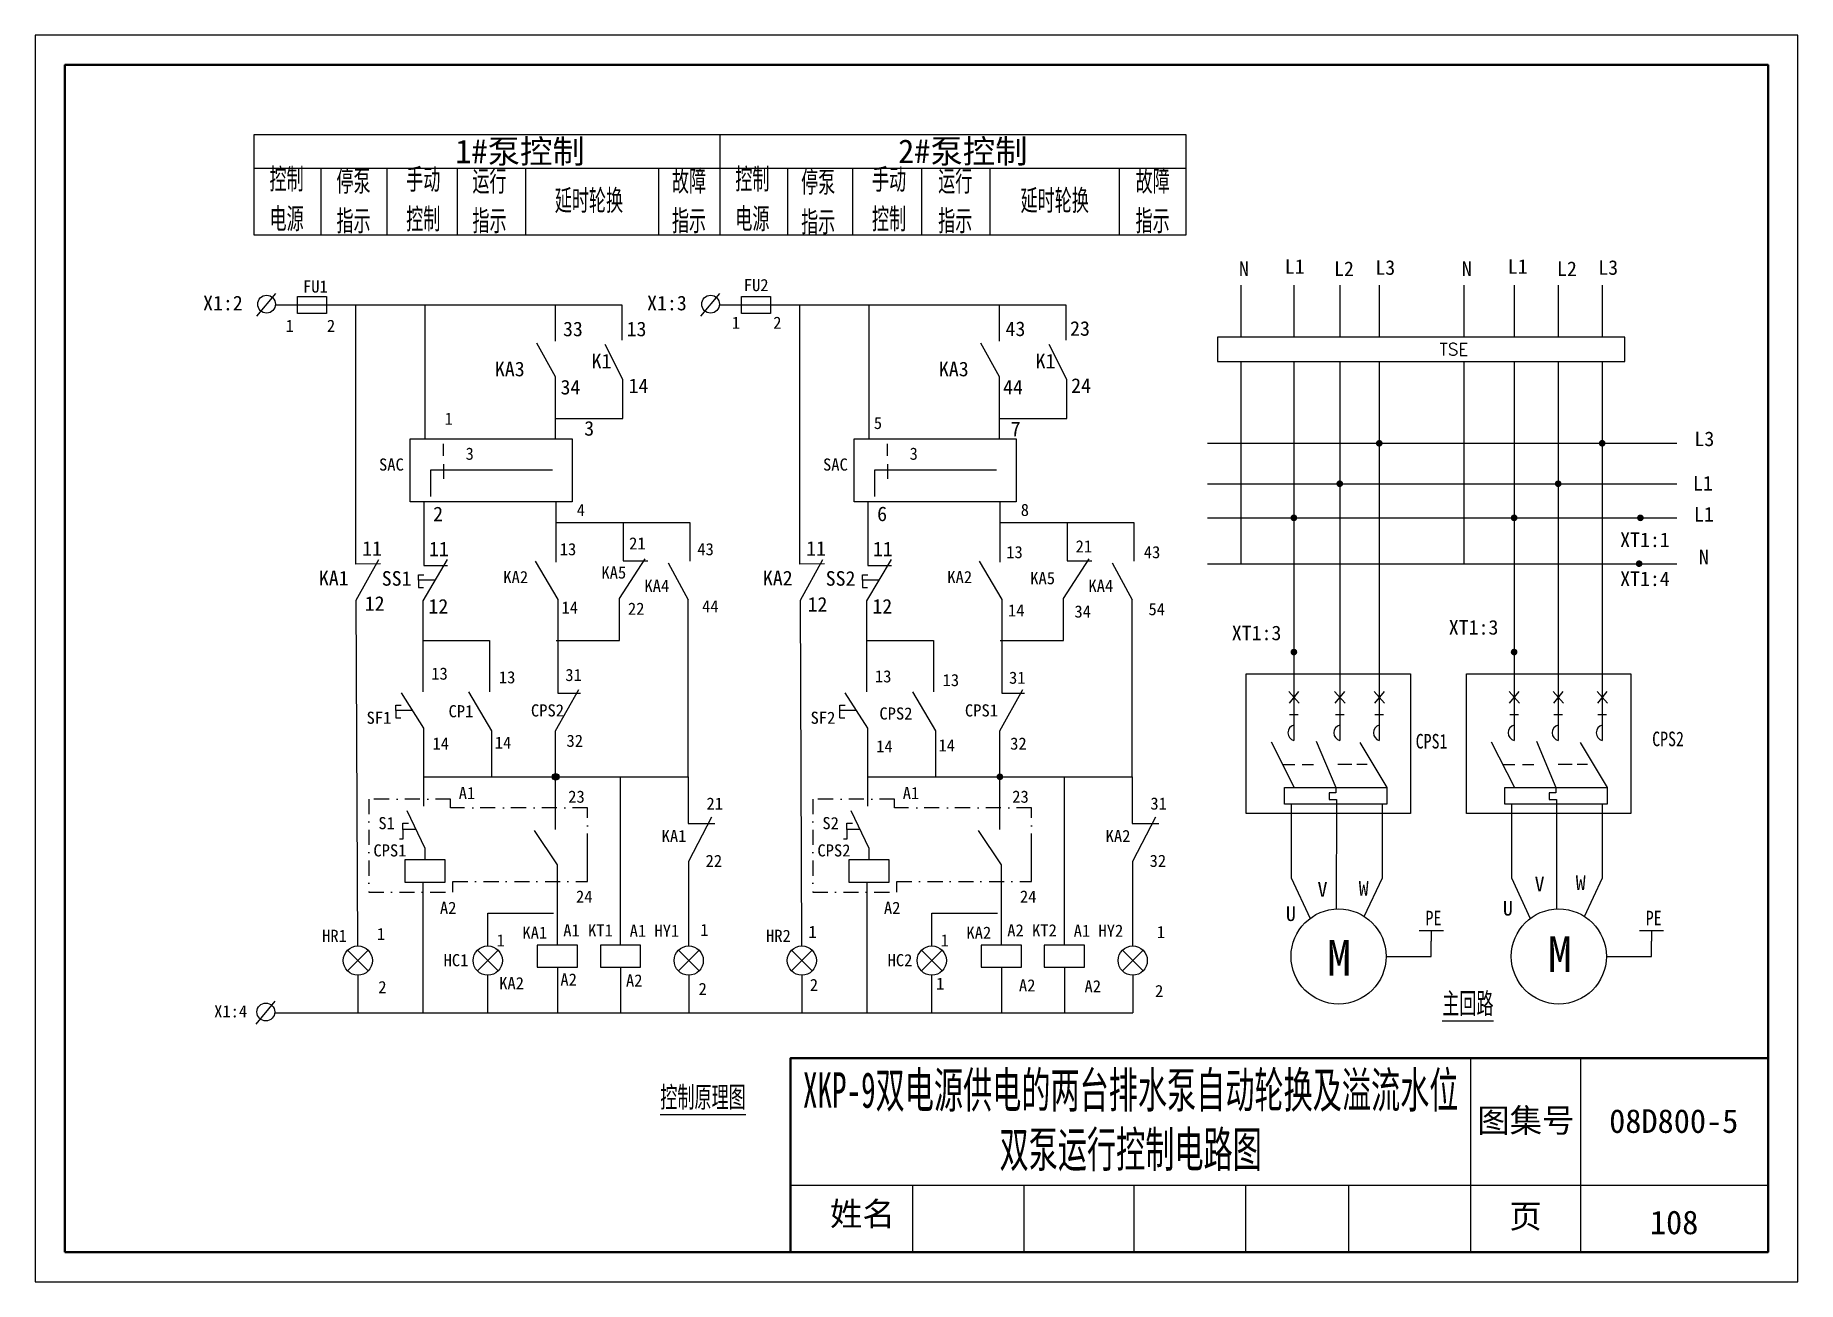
# Model space of a CAD drawing. Header units: millimetres. Extents: x 1032 to 1329, y 416 to 626.
import ezdxf

# ---------------------------------------------------------------- set-up
doc = ezdxf.new("R2010")
doc.units = ezdxf.units.MM
doc.header["$LTSCALE"] = 0.2
doc.linetypes.add('DASHDOT', pattern=[25.4, 12.7, -6.35, 0, -6.35])
doc.layers.add('虚线', color=7, linetype='DASHDOT')
doc.styles.get("Standard").update_dxf_attribs({"font": 'txt', "bigfont": 'gbcbig.shx'})
doc.styles.add('注释文字', font='', dxfattribs={"height": 10})
doc.styles.get('注释文字').set_extended_font_data('SimSun')

msp = doc.modelspace()

# ---------------------------------------------------------------- hatches: boundary and pattern name
for points in [[(1258.01, 557.63, 0.414214), (1257.44, 557.06), (1258.01, 557.06)], [(1258.01, 557.06), (1257.44, 557.06, 0.414214), (1258.01, 556.5)], [(1258.01, 557.63), (1258.01, 557.06), (1258.58, 557.06, 0.414214)], [(1258.58, 557.06), (1258.01, 557.06), (1258.01, 556.5, 0.414214)], [(1295.57, 557.63, 0.414214), (1295.01, 557.06), (1295.57, 557.06)], [(1295.57, 557.06), (1295.01, 557.06, 0.414214), (1295.57, 556.5)], [(1295.57, 557.63), (1295.57, 557.06), (1296.14, 557.06, 0.414214)], [(1296.14, 557.06), (1295.57, 557.06), (1295.57, 556.5, 0.414214)], [(1251.34, 550.82, 0.414214), (1250.78, 550.25), (1251.34, 550.25)], [(1251.34, 550.25), (1250.78, 550.25, 0.414214), (1251.34, 549.69)], [(1251.34, 550.82), (1251.34, 550.25), (1251.91, 550.25, 0.414214)], [(1251.91, 550.25), (1251.34, 550.25), (1251.34, 549.69, 0.414214)], [(1288.15, 550.82, 0.414214), (1287.59, 550.25), (1288.15, 550.25)], [(1288.15, 550.25), (1287.59, 550.25, 0.414214), (1288.15, 549.69)], [(1288.15, 550.82), (1288.15, 550.25), (1288.72, 550.25, 0.414214)], [(1288.72, 550.25), (1288.15, 550.25), (1288.15, 549.69, 0.414214)], [(1243.62, 545.07, 0.414214), (1243.05, 544.5), (1243.62, 544.5)], [(1243.62, 544.5), (1243.05, 544.5, 0.414214), (1243.62, 543.94)], [(1243.62, 545.07), (1243.62, 544.5), (1244.19, 544.5, 0.414214)], [(1244.19, 544.5), (1243.62, 544.5), (1243.62, 543.94, 0.414214)], [(1280.73, 545.07, 0.414214), (1280.16, 544.5), (1280.73, 544.5)], [(1280.73, 544.5), (1280.16, 544.5, 0.414214), (1280.73, 543.94)], [(1280.73, 545.07), (1280.73, 544.5), (1281.3, 544.5, 0.414214)], [(1281.3, 544.5), (1280.73, 544.5), (1280.73, 543.94, 0.414214)], [(1302.01, 545.07, 0.414214), (1301.44, 544.5), (1302.01, 544.5)], [(1302.01, 544.5), (1301.44, 544.5, 0.414214), (1302.01, 543.94)], [(1302.01, 545.07), (1302.01, 544.5), (1302.57, 544.5, 0.414214)], [(1302.57, 544.5), (1302.01, 544.5), (1302.01, 543.94, 0.414214)], [(1301.79, 537.35, 0.414214), (1301.23, 536.78), (1301.79, 536.78)], [(1301.79, 536.78), (1301.23, 536.78, 0.414214), (1301.79, 536.22)], [(1301.79, 537.35), (1301.79, 536.78), (1302.36, 536.78, 0.414214)], [(1302.36, 536.78), (1301.79, 536.78), (1301.79, 536.22, 0.414214)], [(1243.62, 522.46, 0.414214), (1243.05, 521.9), (1243.62, 521.9)], [(1243.62, 521.9), (1243.05, 521.9, 0.414214), (1243.62, 521.33)], [(1243.62, 522.46), (1243.62, 521.9), (1244.19, 521.9, 0.414214)], [(1244.19, 521.9), (1243.62, 521.9), (1243.62, 521.33, 0.414214)], [(1280.73, 522.46, 0.414214), (1280.16, 521.9), (1280.73, 521.9)], [(1280.73, 521.9), (1280.16, 521.9, 0.414214), (1280.73, 521.33)], [(1280.73, 522.46), (1280.73, 521.9), (1281.3, 521.9, 0.414214)], [(1281.3, 521.9), (1280.73, 521.9), (1280.73, 521.33, 0.414214)], [(1119.22, 501.45, 0.414214), (1118.66, 500.88), (1119.22, 500.88)], [(1119.22, 500.88), (1118.66, 500.88, 0.414214), (1119.22, 500.31)], [(1119.22, 501.45), (1119.22, 500.88), (1119.79, 500.88, 0.414214)], [(1119.79, 500.88), (1119.22, 500.88), (1119.22, 500.31, 0.414214)], [(1194.08, 501.45, 0.414214), (1193.52, 500.88), (1194.08, 500.88)], [(1194.08, 500.88), (1193.52, 500.88, 0.414214), (1194.08, 500.31)], [(1194.08, 501.45), (1194.08, 500.88), (1194.65, 500.88, 0.414214)], [(1194.65, 500.88), (1194.08, 500.88), (1194.08, 500.31, 0.414214)]]:
    msp.add_hatch(color=256).paths.add_polyline_path(points)

# ---------------------------------------------------------------- linework, layer by layer
for p, q in [((1146.91, 609.1), (1146.91, 592.14)), ((1068.42, 603.42), (1225.4, 603.42)), ((1079.65, 603.42), (1079.65, 592.14)), ((1090.79, 603.42), (1090.79, 592.14)), ((1102.64, 603.42), (1102.64, 592.14)), ((1114.14, 603.42), (1114.14, 592.14)), ((1136.53, 603.42), (1136.53, 592.14)), ((1158.32, 592.14), (1158.32, 603.42)), ((1169.24, 603.42), (1169.24, 592.14)), ((1180.89, 603.42), (1180.89, 592.14)), ((1192.38, 603.42), (1192.38, 597.96)), ((1192.38, 603.42), (1192.38, 592.14)), ((1214.25, 592.14), (1214.25, 603.42)), ((1072.01, 582.32), (1068.82, 578.46)), ((1146.83, 582.32), (1143.64, 578.46)), ((1234.68, 583.7), (1234.68, 574.92)), ((1243.62, 583.7), (1243.62, 574.92)), ((1251.34, 583.7), (1251.34, 574.92)), ((1258.01, 583.7), (1258.01, 574.92)), ((1272.25, 583.7), (1272.25, 574.92)), ((1280.73, 583.7), (1280.73, 574.92)), ((1288.15, 583.7), (1288.15, 574.92)), ((1295.57, 583.7), (1295.57, 574.92)), ((1072, 580.38), (1130.36, 580.38)), ((1085.55, 536.72), (1085.55, 580.38)), ((1097.21, 557.81), (1097.21, 580.38)), ((1119.16, 580.38), (1119.16, 574.26)), ((1130.36, 580.38), (1130.36, 574.44)), ((1146.82, 580.38), (1205.18, 580.38)), ((1160.37, 536.72), (1160.37, 580.38)), ((1172.03, 557.81), (1172.03, 580.38)), ((1193.98, 580.38), (1193.98, 574.26)), ((1205.18, 580.38), (1205.18, 574.44)), ((1115.98, 573.98), (1119.16, 568.34)), ((1130.54, 567.8), (1127.54, 573.71)), ((1190.8, 573.98), (1193.98, 568.34)), ((1205.36, 567.8), (1202.36, 573.71)), ((1234.68, 574.92), (1230.74, 574.92)), ((1230.74, 574.92), (1230.74, 570.83)), ((1299.36, 574.92), (1230.74, 574.92)), ((1299.36, 570.83), (1299.36, 574.92)), ((1230.74, 570.83), (1299.36, 570.83)), ((1234.68, 570.83), (1234.68, 536.78)), ((1243.62, 570.83), (1243.62, 536.78)), ((1251.34, 570.83), (1251.34, 536.78)), ((1258.01, 570.83), (1258.01, 536.78)), ((1272.25, 570.83), (1272.25, 536.78)), ((1280.73, 570.83), (1280.73, 536.78)), ((1288.15, 570.83), (1288.15, 536.78)), ((1295.57, 570.83), (1295.57, 536.78)), ((1119.16, 568.34), (1119.16, 557.81)), ((1130.54, 561.25), (1130.54, 567.8)), ((1193.98, 568.34), (1193.98, 557.81)), ((1205.36, 561.25), (1205.36, 567.8)), ((1119.16, 561.25), (1130.54, 561.25)), ((1193.98, 561.25), (1205.36, 561.25)), ((1100.26, 556.99), (1100.26, 554.95)), ((1175.08, 556.99), (1175.08, 554.95)), ((1229.08, 557.06), (1308.15, 557.06)), ((1098.19, 548.1), (1098.19, 552.57)), ((1098.19, 552.57), (1118.67, 552.57)), ((1100.33, 553.57), (1100.33, 551.07)), ((1173.01, 548.1), (1173.01, 552.57)), ((1173.01, 552.57), (1193.49, 552.57)), ((1175.15, 553.57), (1175.15, 551.07)), ((1229.08, 550.25), (1308.15, 550.25)), ((1097.03, 547.19), (1097.03, 536.49)), ((1119.32, 537.04), (1119.32, 547.19)), ((1171.85, 547.19), (1171.85, 536.49)), ((1194.14, 537.04), (1194.14, 547.19)), ((1119.32, 543.71), (1141.85, 543.71)), ((1130.59, 543.71), (1130.59, 537.25)), ((1141.85, 543.71), (1141.85, 537.19)), ((1194.14, 543.71), (1216.67, 543.71)), ((1205.4, 543.71), (1205.4, 537.25)), ((1216.67, 543.71), (1216.67, 537.19)), ((1229.08, 544.5), (1308.15, 544.5)), ((1129.99, 530.89), (1134.28, 537.62)), ((1204.81, 530.89), (1209.1, 537.62)), ((1089.72, 536.77), (1085.55, 536.72)), ((1085.63, 530.61), (1089.43, 537.5)), ((1096.11, 534), (1096.11, 534.89)), ((1096.11, 534.89), (1097.01, 534.89)), ((1100.95, 537.5), (1096.81, 530.5)), ((1097.03, 536.49), (1100.99, 536.49)), ((1119.63, 530.76), (1115.8, 537.19)), ((1130.59, 537.25), (1134.74, 537.25)), ((1138.16, 536.93), (1141.57, 530.72)), ((1164.53, 536.77), (1160.37, 536.72)), ((1160.45, 530.61), (1164.25, 537.5)), ((1170.93, 534), (1170.93, 534.89)), ((1170.93, 534.89), (1171.83, 534.89)), ((1175.76, 537.5), (1171.62, 530.5)), ((1171.85, 536.49), (1175.81, 536.49)), ((1194.45, 530.76), (1190.62, 537.19)), ((1205.4, 537.25), (1209.56, 537.25)), ((1212.98, 536.93), (1216.39, 530.72)), ((1229.08, 536.78), (1308.15, 536.78)), ((1243.62, 536.78), (1243.62, 507.01)), ((1251.34, 536.78), (1251.34, 507.01)), ((1258.01, 536.78), (1258.01, 507.01)), ((1280.73, 536.78), (1280.73, 507.01)), ((1288.15, 536.78), (1288.15, 507.01)), ((1295.57, 536.78), (1295.57, 507.01)), ((1098.88, 534), (1096.11, 534)), ((1096.11, 534), (1096.11, 532.78)), ((1096.11, 532.78), (1096.97, 532.78)), ((1173.69, 534), (1170.93, 534)), ((1170.93, 534), (1170.93, 532.78)), ((1170.93, 532.78), (1171.79, 532.78)), ((1085.89, 472.38), (1085.63, 530.61)), ((1096.81, 530.5), (1096.81, 515.19)), ((1119.63, 514.93), (1119.63, 530.76)), ((1129.99, 523.85), (1129.99, 530.89)), ((1141.57, 500.88), (1141.57, 530.72)), ((1160.71, 472.38), (1160.45, 530.61)), ((1171.62, 530.5), (1171.62, 515.19)), ((1194.45, 514.93), (1194.45, 530.76)), ((1204.81, 523.85), (1204.81, 530.89)), ((1216.39, 500.88), (1216.39, 530.72)), ((1096.81, 523.85), (1108.05, 523.85)), ((1108.05, 523.85), (1108.05, 515.2)), ((1119.3, 523.85), (1129.99, 523.85)), ((1171.62, 523.85), (1182.87, 523.85)), ((1182.87, 523.85), (1182.87, 515.2)), ((1194.12, 523.85), (1204.81, 523.85)), ((1093.16, 515.03), (1096.96, 509.05)), ((1108.46, 508.64), (1104.57, 515.2)), ((1119.22, 508.64), (1123.11, 515.6)), ((1123.4, 514.93), (1119.63, 514.93)), ((1167.97, 515.03), (1171.78, 509.05)), ((1183.27, 508.64), (1179.39, 515.2)), ((1194.04, 508.64), (1197.93, 515.6)), ((1198.22, 514.93), (1194.45, 514.93)), ((1242.76, 515.27), (1244.51, 513.26)), ((1244.42, 515.27), (1242.82, 513.26)), ((1250.48, 515.27), (1252.24, 513.26)), ((1252.15, 515.27), (1250.54, 513.26)), ((1257.15, 515.27), (1258.9, 513.26)), ((1258.81, 515.27), (1257.2, 513.26)), ((1279.87, 515.27), (1281.62, 513.26)), ((1281.53, 515.27), (1279.92, 513.26)), ((1287.29, 515.27), (1289.04, 513.26)), ((1288.95, 515.27), (1287.35, 513.26)), ((1294.71, 515.27), (1296.46, 513.26)), ((1296.38, 515.27), (1294.77, 513.26)), ((1092.3, 512.04), (1092.3, 512.93)), ((1092.3, 512.93), (1093.2, 512.93)), ((1095.06, 512.04), (1092.3, 512.04)), ((1092.3, 512.04), (1092.3, 510.82)), ((1167.12, 512.93), (1168.02, 512.93)), ((1167.12, 510.82), (1167.12, 512.93)), ((1169.88, 512.04), (1167.12, 512.04)), ((1242.89, 511.39), (1244.35, 511.39)), ((1250.62, 511.39), (1252.07, 511.39)), ((1257.28, 511.39), (1258.74, 511.39)), ((1280, 511.39), (1281.46, 511.39)), ((1287.42, 511.39), (1288.88, 511.39)), ((1294.85, 511.39), (1296.3, 511.39)), ((1092.3, 510.82), (1093.15, 510.82)), ((1096.96, 509.05), (1096.96, 495.95)), ((1108.46, 500.88), (1108.46, 508.64)), ((1119.22, 491.98), (1119.22, 508.64)), ((1167.12, 510.82), (1167.97, 510.82)), ((1171.78, 509.05), (1171.78, 495.95)), ((1183.27, 500.88), (1183.27, 508.64)), ((1194.04, 491.98), (1194.04, 508.64)), ((1239.77, 506.79), (1243.68, 499.1)), ((1247.37, 506.91), (1250.67, 499.1)), ((1254.74, 506.68), (1259.28, 499.1)), ((1276.88, 506.79), (1280.79, 499.1)), ((1284.48, 506.91), (1287.78, 499.1)), ((1291.85, 506.68), (1296.39, 499.1)), ((1241.72, 502.95), (1243.76, 502.95)), ((1245.01, 502.95), (1246.94, 502.95)), ((1251.05, 503), (1253.41, 503)), ((1254.25, 503), (1255.99, 503)), ((1278.83, 502.95), (1280.87, 502.95)), ((1282.12, 502.95), (1284.05, 502.95)), ((1288.16, 503), (1290.52, 503)), ((1291.36, 503), (1293.1, 503)), ((1096.96, 500.88), (1141.57, 500.88)), ((1130.14, 472.52), (1130.14, 500.88)), ((1141.57, 500.88), (1141.57, 493.03)), ((1171.78, 500.88), (1216.39, 500.88)), ((1204.96, 472.52), (1204.96, 500.88)), ((1216.39, 500.88), (1216.39, 493.03)), ((1250.67, 499.1), (1250.67, 498.18)), ((1287.78, 499.1), (1287.78, 498.18)), ((1243.17, 496.25), (1243.17, 483.84)), ((1250.67, 498.18), (1249.54, 498.18)), ((1249.54, 498.18), (1249.54, 497.03)), ((1249.54, 497.03), (1250.79, 497.03)), ((1250.79, 497.03), (1250.77, 478.61)), ((1258.54, 483.83), (1258.54, 496.25)), ((1280.28, 496.25), (1280.28, 483.84)), ((1287.78, 498.18), (1286.65, 498.18)), ((1286.65, 498.18), (1286.65, 497.03)), ((1286.65, 497.03), (1287.9, 497.03)), ((1287.9, 497.03), (1287.9, 478.61)), ((1295.65, 483.83), (1295.65, 496.25)), ((1093.45, 491.99), (1093.45, 493.09)), ((1093.45, 493.09), (1094.41, 493.09)), ((1097.21, 488.82), (1094.17, 495.17)), ((1141.57, 493.03), (1146.02, 493.03)), ((1141.64, 486.67), (1145.53, 494.14)), ((1168.27, 491.99), (1168.27, 493.09)), ((1168.27, 493.09), (1169.22, 493.09)), ((1172.03, 488.82), (1168.99, 495.17)), ((1216.39, 493.03), (1220.84, 493.03)), ((1216.46, 486.67), (1220.35, 494.14)), ((1093.45, 490.38), (1092.93, 490.38)), ((1095.69, 491.99), (1093.45, 491.99)), ((1093.45, 491.99), (1093.45, 490.38)), ((1119.51, 486.05), (1115.68, 491.86)), ((1168.27, 490.38), (1167.75, 490.38)), ((1170.51, 491.99), (1168.27, 491.99)), ((1168.27, 491.99), (1168.27, 490.38)), ((1194.33, 486.05), (1190.5, 491.86)), ((1097.21, 486.89), (1097.21, 488.82)), ((1124.59, 483.26), (1124.59, 488.8)), ((1172.03, 486.89), (1172.03, 488.82)), ((1199.41, 483.26), (1199.41, 488.8)), ((1119.51, 472.52), (1119.51, 486.05)), ((1141.64, 472.38), (1141.64, 486.67)), ((1194.33, 472.52), (1194.33, 486.05)), ((1216.46, 472.38), (1216.46, 486.67)), ((1096.86, 483.15), (1096.86, 461.13)), ((1171.68, 483.15), (1171.68, 461.13)), ((1243.17, 483.84), (1246.35, 477)), ((1255.47, 477.35), (1258.54, 483.83)), ((1280.28, 483.84), (1283.46, 477)), ((1292.58, 477.35), (1295.65, 483.83)), ((1107.78, 472.38), (1107.78, 477.89)), ((1107.78, 477.89), (1118.87, 477.89)), ((1182.6, 472.38), (1182.6, 477.89)), ((1182.6, 477.89), (1193.68, 477.89)), ((1264.75, 474.96), (1268.82, 474.96)), ((1266.78, 474.96), (1266.78, 473.21)), ((1266.78, 470.61), (1266.78, 473.21)), ((1301.86, 474.96), (1305.93, 474.96)), ((1303.89, 474.96), (1303.89, 473.21)), ((1303.89, 470.61), (1303.89, 473.21)), ((1084.15, 471.66), (1087.63, 468.18)), ((1087.63, 471.66), (1084.15, 468.18)), ((1106.05, 471.66), (1109.52, 468.18)), ((1109.52, 471.66), (1106.05, 468.18)), ((1139.9, 471.66), (1143.38, 468.18)), ((1143.38, 471.66), (1139.9, 468.18)), ((1158.97, 471.66), (1162.45, 468.18)), ((1162.45, 471.66), (1158.97, 468.18)), ((1180.86, 471.66), (1184.34, 468.18)), ((1184.34, 471.66), (1180.86, 468.18)), ((1214.72, 471.66), (1218.2, 468.18)), ((1218.2, 471.66), (1214.72, 468.18)), ((1259.16, 470.61), (1266.78, 470.61)), ((1296.27, 470.61), (1303.89, 470.61)), ((1085.89, 467.46), (1085.89, 461.13)), ((1107.78, 461.13), (1107.78, 467.46)), ((1119.51, 468.79), (1119.51, 461.13)), ((1130.14, 468.79), (1130.14, 461.13)), ((1141.64, 467.46), (1141.64, 461.13)), ((1160.71, 467.46), (1160.71, 461.13)), ((1182.6, 461.13), (1182.6, 467.46)), ((1194.33, 468.79), (1194.33, 461.13)), ((1204.96, 468.79), (1204.96, 461.13)), ((1216.46, 467.46), (1216.46, 461.13)), ((1071.88, 463.07), (1068.69, 459.21)), ((1071.88, 461.13), (1216.46, 461.13)), ((1273.46, 420.81), (1273.46, 453.47)), ((1291.96, 420.81), (1291.96, 453.47)), ((1323.53, 420.81), (1323.53, 444.81)), ((1158.77, 432.07), (1323.53, 432.07)), ((1179.36, 432.07), (1179.36, 420.81)), ((1198.18, 420.81), (1198.18, 432.07)), ((1216.7, 420.81), (1216.7, 432.07)), ((1235.52, 420.81), (1235.52, 432.07)), ((1252.87, 420.81), (1252.87, 432.07))]:
    msp.add_line(p, q)
for points in [[(1031.53, 415.81), (1328.53, 415.81), (1328.53, 625.81), (1031.53, 625.81)], [(1068.42, 609.1), (1225.4, 609.1), (1225.4, 592.14), (1068.42, 592.14)], [(1075.73, 581.8), (1080.59, 581.8), (1080.59, 578.96), (1075.73, 578.96)], [(1150.55, 581.8), (1155.41, 581.8), (1155.41, 578.96), (1150.55, 578.96)], [(1094.7, 557.81), (1121.98, 557.81), (1121.98, 547.19), (1094.7, 547.19)], [(1169.52, 557.81), (1196.8, 557.81), (1196.8, 547.19), (1169.52, 547.19)], [(1235.58, 518.25), (1263.26, 518.25), (1263.26, 494.68), (1235.58, 494.68)], [(1272.69, 518.25), (1300.37, 518.25), (1300.37, 494.68), (1272.69, 494.68)], [(1242.05, 499.1), (1259.28, 499.1), (1259.28, 496.25), (1242.05, 496.25)], [(1279.16, 499.1), (1296.39, 499.1), (1296.39, 496.25), (1279.16, 496.25)], [(1093.81, 483.15), (1100.6, 483.15), (1100.6, 486.89), (1093.81, 486.89)], [(1168.63, 483.15), (1175.42, 483.15), (1175.42, 486.89), (1168.63, 486.89)], [(1116.11, 468.79), (1122.91, 468.79), (1122.91, 472.52), (1116.11, 472.52)], [(1126.75, 468.79), (1133.54, 468.79), (1133.54, 472.52), (1126.75, 472.52)], [(1190.93, 468.79), (1197.72, 468.79), (1197.72, 472.52), (1190.93, 472.52)], [(1201.56, 468.79), (1208.36, 468.79), (1208.36, 472.52), (1201.56, 472.52)]]:
    msp.add_lwpolyline(points, close=True)
at = {"lineweight": 50}
for points in [[(1036.53, 420.81), (1323.53, 420.81), (1323.53, 620.81), (1036.53, 620.81)], [(1323.53, 420.81), (1158.77, 420.81), (1158.77, 453.47), (1323.53, 453.47)]]:
    msp.add_lwpolyline(points, close=True, dxfattribs=at)
for centre, radius in [((1070.51, 580.5), 1.5), ((1145.33, 580.5), 1.5), ((1119.22, 500.88), 0.566), ((1251.15, 470.61), 8.01), ((1288.26, 470.61), 8.01), ((1085.89, 469.92), 2.46), ((1107.78, 469.92), 2.46), ((1141.64, 469.92), 2.46), ((1160.71, 469.92), 2.46), ((1182.6, 469.92), 2.46), ((1216.46, 469.92), 2.46), ((1070.38, 461.26), 1.5)]:
    msp.add_circle(centre, radius)
for centre in [(1243.96, 508.3), (1251.69, 508.3), (1258.35, 508.3), (1281.07, 508.3), (1288.49, 508.3), (1295.91, 508.3)]:
    msp.add_arc(centre, 1.34, 104.7148, 255.2852)
at = {"layer": '虚线'}
for p, q in [((1101.5, 497.12), (1087.73, 497.12)), ((1087.73, 497.12), (1087.73, 481.47)), ((1101.5, 495.63), (1101.5, 497.12)), ((1176.32, 497.12), (1162.55, 497.12)), ((1162.55, 497.12), (1162.55, 481.47)), ((1176.32, 495.63), (1176.32, 497.12)), ((1124.59, 495.63), (1101.5, 495.63)), ((1124.59, 488.8), (1124.59, 495.63)), ((1199.41, 495.63), (1176.32, 495.63)), ((1199.41, 488.8), (1199.41, 495.63)), ((1087.73, 481.47), (1101.9, 481.47)), ((1101.9, 481.47), (1101.9, 483.26)), ((1101.9, 483.26), (1124.59, 483.26)), ((1162.55, 481.47), (1176.72, 481.47)), ((1176.72, 481.47), (1176.72, 483.26)), ((1176.72, 483.26), (1199.41, 483.26))]:
    msp.add_line(p, q, dxfattribs=at)

# ---------------------------------------------------------------- texts
at = {"color": 0, "attachment_point": 5, "style": '注释文字'}
for s, insert, char_height, width in [('2#泵控制', (1187.83, 606.05), 4, 34.9322), ('{\\fKaiTi|b0|i0|c134|p49;1#泵控制}', (1113.22, 606.03), 4, 42.2959), ('{\\Ftxt,gbcbig|c134;控制\\P电源}', (1073.88, 598.13), 4, 10.916), ('{\\Ftxt,gbcbig|c134;停泵\\P指示}', (1085.16, 597.76), 4, 11.6482), ('{\\Ftxt,gbcbig|c134;手动\\P控制}', (1096.91, 598.08), 4, 12.3261), ('{\\Ftxt,gbcbig|c134;运行\\P指示}', (1108.07, 597.78), 4, 11.3371), ('{\\Ftxt,gbcbig|c134;故障\\P指示}', (1141.69, 597.78), 4, 10.4378), ('{\\Ftxt,gbcbig|c134;控制\\P电源}', (1152.37, 598.13), 4, 10.916), ('{\\Ftxt,gbcbig|c134;停泵\\P指示}', (1163.46, 597.59), 4, 10.916), ('{\\Ftxt,gbcbig|c134;故障\\P指示}', (1219.82, 597.78), 4, 11.148), ('{\\Ftxt,gbcbig|c134;延时轮换}', (1124.83, 597.85), 4, 21.8697), ('{\\Ftxt,gbcbig|c134;延时轮换}', (1203.32, 597.85), 4, 21.8697), ('FU1', (1078.73, 583.47), 2.048, 8.8102), ('FU2', (1153.01, 583.71), 2.048, 8.8102), ('1    2', (1077.89, 576.86), 2.048, 14.3437), ('1    2', (1153.09, 577.38), 2.048, 14.3437), ('{\\Ftxt,gbcbig|c134;TSE}', (1270.57, 572.9), 2.048, 11.148), ('KA3', (1111.49, 569.56), 2.458, 10.5723), ('KA3', (1186.31, 569.56), 2.458, 10.5723), ('1', (1101.2, 561.21), 2.05, 8.8102), ('5', (1173.53, 560.48), 2.05, 8.8102), ('3', (1104.74, 555.3), 2.05, 8.8102), ('3', (1179.56, 555.3), 2.05, 8.8102), ('SAC', (1091.54, 553.47), 2.048, 8.8102), ('SAC', (1166.36, 553.47), 2.048, 8.8102), ('4', (1123.47, 545.83), 2.05, 8.8102), ('8', (1198.29, 545.83), 2.05, 8.8102), ('21', (1132.99, 540.2), 2.048, 8.8102), ('21', (1208.23, 539.7), 2.048, 8.8102), ('13', (1121.3, 539.21), 2.048, 8.8102), ('43', (1144.48, 539.21), 2.048, 8.8102), ('13', (1196.54, 538.71), 2.048, 8.8102), ('43', (1219.72, 538.71), 2.048, 8.8102), ('KA2', (1112.49, 534.53), 2.048, 8.8102), ('KA5', (1129.02, 535.28), 2.048, 8.8102), ('KA2', (1187.31, 534.53), 2.048, 8.8102), ('KA5', (1201.28, 534.33), 2.048, 8.8102), ('KA4', (1136.27, 533.05), 2.048, 8.8102), ('KA4', (1211.09, 533.05), 2.048, 8.8102), ('14', (1121.6, 529.4), 2.048, 8.8102), ('22', (1132.79, 529.2), 2.048, 8.8102), ('44', (1145.28, 529.6), 2.048, 8.8102), ('14', (1196.84, 528.91), 2.048, 8.8102), ('34', (1208.03, 528.71), 2.048, 8.8102), ('54', (1220.51, 529.11), 2.048, 8.8102), ('13', (1099.65, 518.25), 2.048, 8.8102), ('13', (1111.04, 517.63), 2.048, 8.8102), ('31', (1122.24, 518.02), 2.048, 8.8102), ('13', (1174.41, 517.79), 2.048, 8.8102), ('13', (1185.81, 517.16), 2.048, 8.8102), ('31', (1197.01, 517.56), 2.048, 8.8102), ('SF1', (1089.44, 510.81), 2.048, 8.8102), ('CP1', (1103.26, 511.91), 2.048, 8.8102), ('CPS2', (1117.84, 512.05), 2.048, 8.8102), ('SF2', (1164.26, 510.81), 2.048, 8.8102), ('CPS2', (1176.56, 511.53), 2.048, 8.8102), ('CPS1', (1190.97, 512.05), 2.048, 8.8102), ('32', (1122.44, 506.93), 2.048, 8.8102), ('14', (1099.85, 506.48), 2.048, 8.8102), ('14', (1110.35, 506.63), 2.048, 8.8102), ('14', (1174.62, 506.01), 2.048, 8.8102), ('14', (1185.12, 506.17), 2.048, 8.8102), ('32', (1197.2, 506.46), 2.048, 8.8102), ('A1', (1104.28, 498.14), 2.048, 8.8102), ('A1', (1179.1, 498.14), 2.048, 8.8102), ('23', (1122.73, 497.52), 2.048, 8.8102), ('21', (1146.02, 496.36), 2.048, 8.8102), ('23', (1197.55, 497.52), 2.048, 8.8102), ('31', (1220.83, 496.36), 2.048, 8.8102), ('S1', (1090.74, 493.06), 2.048, 8.8102), ('S2', (1165.56, 493.06), 2.048, 8.8102), ('KA1', (1139.17, 490.91), 2.048, 8.8102), ('KA2', (1213.99, 490.91), 2.048, 8.8102), ('CPS1', (1091.29, 488.46), 2.048, 8.8102), ('22', (1145.88, 486.71), 2.048, 8.8102), ('CPS2', (1166.11, 488.46), 2.048, 8.8102), ('32', (1220.7, 486.71), 2.048, 8.8102), ('24', (1124.04, 480.7), 2.048, 8.8102), ('24', (1198.85, 480.7), 2.048, 8.8102), ('A2', (1101.11, 478.8), 2.048, 8.8102), ('A2', (1175.93, 478.8), 2.048, 8.8102), ('1', (1089.79, 474.4), 2.05, 8.8102), ('KA1', (1115.71, 474.62), 2.048, 8.8102), ('A1 KT1', (1124.68, 475.01), 2.048, 13.4474), ('A1 HY1', (1135.87, 474.95), 2.048, 11.1342), ('1', (1144.29, 475.08), 2.05, 8.8102), ('1', (1162.5, 474.75), 2.05, 8.8102), ('KA2', (1190.53, 474.62), 2.048, 8.8102), ('A2 KT2', (1199.5, 475.01), 2.048, 13.4474), ('A1 HY2', (1210.69, 474.95), 2.048, 11.1342), ('1', (1221.21, 474.73), 2.05, 8.8102), ('HR1', (1081.95, 474.09), 2.048, 8.8102), ('1', (1109.96, 473.32), 2.05, 8.8102), ('HR2', (1156.76, 474.09), 2.048, 8.8102), ('1', (1184.78, 473.32), 2.05, 8.8102), ('HC1', (1102.42, 469.97), 2.048, 8.8102), ('HC2', (1177.24, 469.97), 2.048, 8.8102), ('2', (1090.03, 465.45), 2.05, 8.8102), ('KA2', (1111.79, 466.1), 2.048, 8.8102), ('A2', (1121.41, 466.72), 2.048, 8.8102), ('A2', (1132.46, 466.57), 2.048, 8.8102), ('2', (1162.74, 465.81), 2.05, 8.8102), ('1', (1184.02, 466.03), 2.05, 8.8102), ('A2', (1198.68, 465.74), 2.048, 8.8102), ('A2', (1209.73, 465.59), 2.048, 8.8102), ('2', (1144, 465.14), 2.05, 8.8102), ('2', (1220.92, 464.79), 2.05, 8.8102), ('{\\Ftxt,gbcbig|c134;\\L主回路}', (1272.94, 462.55), 4, 34.9322), ('X1:4', (1064.45, 461.35), 2.048, 8.8102), ('{\\Ftxt,gbcbig|c134;\\L控制原理图}', (1144.05, 446.78), 4, 34.9322)]:
    msp.add_mtext(s, dxfattribs=dict(at, insert=insert, char_height=char_height, width=width))
at = {"color": 0, "char_height": 4, "attachment_point": 5}
for s, insert, width in [('手动\\P控制', (1175.4, 598.08), 12.3261), ('运行\\P指示', (1186.55, 597.78), 11.3371)]:
    msp.add_mtext(s, dxfattribs=dict(at, insert=insert, width=width))
at = {"attachment_point": 5, "style": '注释文字'}
for s, insert, char_height, width in [('L1', (1243.77, 586.85), 2.458, 10.5723), ('L1', (1281.34, 586.85), 2.458, 10.5723), ('N', (1235.2, 586.47), 2.46, 10.5723), ('L2', (1252.06, 586.47), 2.458, 10.5723), ('L3', (1259.02, 586.66), 2.458, 10.5723), ('N', (1272.76, 586.47), 2.46, 10.5723), ('L2', (1289.63, 586.47), 2.458, 10.5723), ('L3', (1296.58, 586.66), 2.458, 10.5723), ('X1:2', (1063.15, 580.67), 2.458, 10.5723), ('X1:3', (1137.97, 580.67), 2.458, 10.5723), ('33', (1122.13, 576.31), 2.458, 10.5723), ('13', (1132.85, 576.31), 2.458, 10.5723), ('43', (1196.7, 576.34), 2.458, 10.5723), ('23', (1207.58, 576.39), 2.458, 10.5723), ('K1', (1126.95, 570.91), 2.458, 10.5723), ('K1', (1201.77, 570.91), 2.458, 10.5723), ('34', (1121.71, 566.5), 2.458, 10.5723), ('14', (1133.18, 566.76), 2.458, 10.5723), ('44', (1196.28, 566.52), 2.458, 10.5723), ('24', (1207.76, 566.79), 2.458, 10.5723), ('3', (1124.87, 559.56), 2.46, 10.5723), ('7', (1196.73, 559.47), 2.46, 10.5723), ('L3', (1312.79, 557.8), 2.458, 10.5723), ('L1', (1312.54, 550.34), 2.458, 10.5723), ('2', (1099.41, 545.16), 2.46, 10.5723), ('6', (1174.23, 545.16), 2.46, 10.5723), ('L1', (1312.71, 545.11), 2.458, 10.5723), ('XT1:1', (1302.78, 540.79), 2.458, 10.5723), ('11', (1088.29, 539.35), 2.458, 10.5723), ('11', (1099.54, 539.26), 2.458, 10.5723), ('11', (1163.1, 539.35), 2.458, 10.5723), ('11', (1174.35, 539.26), 2.458, 10.5723), ('N', (1312.71, 537.91), 2.46, 10.5723), ('KA1', (1081.83, 534.36), 2.458, 10.5723), ('SS1', (1092.42, 534.28), 2.458, 10.5723), ('KA2', (1156.65, 534.36), 2.458, 10.5723), ('SS2', (1167.23, 534.28), 2.458, 10.5723), ('XT1:4', (1302.78, 534.23), 2.458, 10.5723), ('12', (1088.72, 530.07), 2.458, 10.5723), ('12', (1099.45, 529.6), 2.458, 10.5723), ('12', (1163.34, 529.93), 2.458, 10.5723), ('12', (1174.26, 529.6), 2.458, 10.5723), ('XT1:3', (1237.33, 525.1), 2.458, 10.5723), ('XT1:3', (1273.9, 526.04), 2.458, 10.5723), ('{\\W0.8;CPS1}', (1266.82, 506.85), 2.4576, 10.5723), ('{\\W0.8;CPS2}', (1306.67, 507.24), 2.4576, 10.5723), ('W', (1291.95, 483.03), 2.46, 10.5723), ('V', (1248.44, 481.91), 2.46, 10.5723), ('W', (1255.38, 482.1), 2.46, 10.5723), ('V', (1285.02, 482.84), 2.46, 10.5723), ('U', (1243.1, 477.79), 2.46, 10.5723), ('{\\W0.8;PE}', (1267.14, 477.08), 2.458, 10.5723), ('U', (1279.67, 478.72), 2.46, 10.5723), ('{\\W0.8;PE}', (1304.25, 477.08), 2.458, 10.5723), ('M', (1251.23, 470.39), 6, 10.5723), ('M', (1288.45, 470.99), 6, 10.5723), ('图集号', (1282.71, 442.77), 4, 18.4969), ('08D800-5', (1307.63, 442.85), 4, 18.4969), ('姓名', (1170.91, 427.03), 4, 18.385), ('页', (1282.66, 426.62), 4, 18.385), ('108', (1307.7, 425.78), 4, 18.4969)]:
    msp.add_mtext(s, dxfattribs=dict(at, insert=insert, char_height=char_height, width=width))
at = {"insert": (1216.12, 442.77), "char_height": 6, "width": 114.6976, "attachment_point": 5}
msp.add_mtext('{\\fSimSun|b0|i0|c134|p2;\\W0.6;XKP-9双电源供电的两台排水泵自动轮换及溢流水位双泵运行控制电路图}', dxfattribs=at)

doc.saveas('drawing.dxf')
